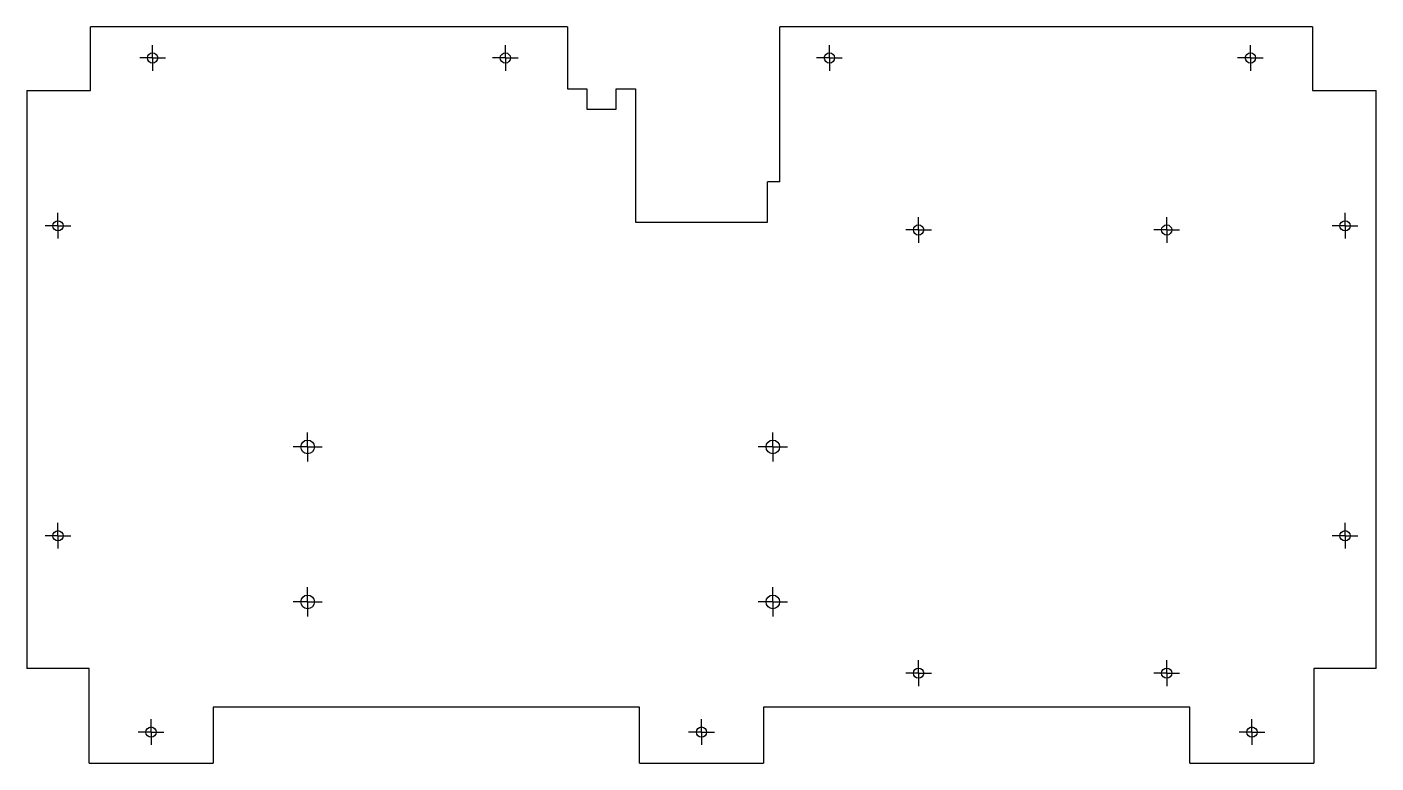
# Model space of a CAD drawing. Header units: millimetres. Extents: x 134 to 569, y 216 to 453.
import ezdxf

# ---------------------------------------------------------------- set-up
doc = ezdxf.new("R2010")
doc.units = ezdxf.units.MM
doc.layers.add('10', color=7, linetype='Continuous')

# ---------------------------------------------------------------- blocks, each defined once
blk = doc.blocks.new('SW_CENTERMARKSYMBOL_0')
at = {"layer": '10', "color": 0}
for p, q in [((-2.5, 0), (-4.15, 0)), ((0, 0), (-2.5, 0)), ((0, 2.5), (0, 4.15)), ((0, 0), (0, 2.5)), ((0, 0), (0, -2.5)), ((0, 0), (2.5, 0)), ((2.5, 0), (4.15, 0)), ((0, -2.5), (0, -4.15))]:
    blk.add_line(p, q, dxfattribs=at)
blk = doc.blocks.new('SW_CENTERMARKSYMBOL_1')
at = {"layer": '10', "color": 0}
for p, q in [((-2.5, 0), (-4.15, 0)), ((0, 0), (-2.5, 0)), ((0, 2.5), (0, 4.15)), ((0, 0), (0, 2.5)), ((0, 0), (0, -2.5)), ((0, 0), (2.5, 0)), ((2.5, 0), (4.15, 0)), ((0, -2.5), (0, -4.15))]:
    blk.add_line(p, q, dxfattribs=at)
blk = doc.blocks.new('SW_CENTERMARKSYMBOL_2')
at = {"layer": '10', "color": 0}
for p, q in [((-2.5, 0), (-4.15, 0)), ((0, 0), (-2.5, 0)), ((0, 2.5), (0, 4.15)), ((0, 0), (0, 2.5)), ((0, 0), (0, -2.5)), ((0, 0), (2.5, 0)), ((2.5, 0), (4.15, 0)), ((0, -2.5), (0, -4.15))]:
    blk.add_line(p, q, dxfattribs=at)
blk = doc.blocks.new('SW_CENTERMARKSYMBOL_3')
at = {"layer": '10', "color": 0}
for p, q in [((-2.5, 0), (-4.15, 0)), ((0, 0), (-2.5, 0)), ((0, 2.5), (0, 4.15)), ((0, 0), (0, 2.5)), ((0, 0), (0, -2.5)), ((0, 0), (2.5, 0)), ((2.5, 0), (4.15, 0)), ((0, -2.5), (0, -4.15))]:
    blk.add_line(p, q, dxfattribs=at)
blk = doc.blocks.new('SW_CENTERMARKSYMBOL_4')
at = {"layer": '10', "color": 0}
for p, q in [((-2.5, 0), (-4.15, 0)), ((0, 0), (-2.5, 0)), ((0, 2.5), (0, 4.15)), ((0, 0), (0, 2.5)), ((0, 0), (0, -2.5)), ((0, 0), (2.5, 0)), ((2.5, 0), (4.15, 0)), ((0, -2.5), (0, -4.15))]:
    blk.add_line(p, q, dxfattribs=at)
blk = doc.blocks.new('SW_CENTERMARKSYMBOL_5')
at = {"layer": '10', "color": 0}
for p, q in [((-2.5, 0), (-4.15, 0)), ((0, 0), (-2.5, 0)), ((0, 2.5), (0, 4.15)), ((0, 0), (0, 2.5)), ((0, 0), (0, -2.5)), ((0, 0), (2.5, 0)), ((2.5, 0), (4.15, 0)), ((0, -2.5), (0, -4.15))]:
    blk.add_line(p, q, dxfattribs=at)
blk = doc.blocks.new('SW_CENTERMARKSYMBOL_6')
at = {"layer": '10', "color": 0}
for p, q in [((-2.5, 0), (-4.15, 0)), ((0, 0), (-2.5, 0)), ((0, 2.5), (0, 4.15)), ((0, 0), (0, 2.5)), ((0, 0), (0, -2.5)), ((0, 0), (2.5, 0)), ((2.5, 0), (4.15, 0)), ((0, -2.5), (0, -4.15))]:
    blk.add_line(p, q, dxfattribs=at)
blk = doc.blocks.new('SW_CENTERMARKSYMBOL_7')
at = {"layer": '10', "color": 0}
for p, q in [((-2.5, 0), (-4.15, 0)), ((0, 0), (-2.5, 0)), ((0, 2.5), (0, 4.15)), ((0, 0), (0, 2.5)), ((0, 0), (0, -2.5)), ((0, 0), (2.5, 0)), ((2.5, 0), (4.15, 0)), ((0, -2.5), (0, -4.15))]:
    blk.add_line(p, q, dxfattribs=at)
blk = doc.blocks.new('SW_CENTERMARKSYMBOL_8')
at = {"layer": '10', "color": 0}
for p, q in [((-2.5, 0), (-4.15, 0)), ((0, 0), (-2.5, 0)), ((0, 2.5), (0, 4.15)), ((0, 0), (0, 2.5)), ((0, 0), (0, -2.5)), ((0, 0), (2.5, 0)), ((2.5, 0), (4.15, 0)), ((0, -2.5), (0, -4.15))]:
    blk.add_line(p, q, dxfattribs=at)
blk = doc.blocks.new('SW_CENTERMARKSYMBOL_9')
at = {"layer": '10', "color": 0}
for p, q in [((-2.5, 0), (-4.15, 0)), ((0, 0), (-2.5, 0)), ((0, 2.5), (0, 4.15)), ((0, 0), (0, 2.5)), ((0, 0), (0, -2.5)), ((0, 0), (2.5, 0)), ((2.5, 0), (4.15, 0)), ((0, -2.5), (0, -4.15))]:
    blk.add_line(p, q, dxfattribs=at)
blk = doc.blocks.new('SW_CENTERMARKSYMBOL_10')
at = {"layer": '10', "color": 0}
for p, q in [((-2.5, 0), (-4.15, 0)), ((0, 0), (-2.5, 0)), ((0, 2.5), (0, 4.15)), ((0, 0), (0, 2.5)), ((0, 0), (0, -2.5)), ((0, 0), (2.5, 0)), ((2.5, 0), (4.15, 0)), ((0, -2.5), (0, -4.15))]:
    blk.add_line(p, q, dxfattribs=at)
blk = doc.blocks.new('SW_CENTERMARKSYMBOL_11')
at = {"layer": '10', "color": 0}
for p, q in [((0, 2.5), (0, 4.7)), ((-2.5, 0), (-4.7, 0)), ((0, 0), (-2.5, 0)), ((0, 0), (0, 2.5)), ((0, 0), (0, -2.5)), ((0, 0), (2.5, 0)), ((2.5, 0), (4.7, 0)), ((0, -2.5), (0, -4.7))]:
    blk.add_line(p, q, dxfattribs=at)
blk = doc.blocks.new('SW_CENTERMARKSYMBOL_12')
at = {"layer": '10', "color": 0}
for p, q in [((-2.5, 0), (-4.15, 0)), ((0, 0), (-2.5, 0)), ((0, 2.5), (0, 4.15)), ((0, 0), (0, 2.5)), ((0, 0), (0, -2.5)), ((0, 0), (2.5, 0)), ((2.5, 0), (4.15, 0)), ((0, -2.5), (0, -4.15))]:
    blk.add_line(p, q, dxfattribs=at)
blk = doc.blocks.new('SW_CENTERMARKSYMBOL_13')
at = {"layer": '10', "color": 0}
for p, q in [((-2.5, 0), (-4.15, 0)), ((0, 0), (-2.5, 0)), ((0, 2.5), (0, 4.15)), ((0, 0), (0, 2.5)), ((0, 0), (0, -2.5)), ((0, 0), (2.5, 0)), ((2.5, 0), (4.15, 0)), ((0, -2.5), (0, -4.15))]:
    blk.add_line(p, q, dxfattribs=at)
blk = doc.blocks.new('SW_CENTERMARKSYMBOL_14')
at = {"layer": '10', "color": 0}
for p, q in [((-2.5, 0), (-4.15, 0)), ((0, 0), (-2.5, 0)), ((0, 2.5), (0, 4.15)), ((0, 0), (0, 2.5)), ((0, 0), (0, -2.5)), ((0, 0), (2.5, 0)), ((2.5, 0), (4.15, 0)), ((0, -2.5), (0, -4.15))]:
    blk.add_line(p, q, dxfattribs=at)
blk = doc.blocks.new('SW_CENTERMARKSYMBOL_15')
at = {"layer": '10', "color": 0}
for p, q in [((-2.5, 0), (-4.15, 0)), ((0, 0), (-2.5, 0)), ((0, 2.5), (0, 4.15)), ((0, 0), (0, 2.5)), ((0, 0), (0, -2.5)), ((0, 0), (2.5, 0)), ((2.5, 0), (4.15, 0)), ((0, -2.5), (0, -4.15))]:
    blk.add_line(p, q, dxfattribs=at)
blk = doc.blocks.new('SW_CENTERMARKSYMBOL_16')
at = {"layer": '10', "color": 0}
for p, q in [((0, 2.5), (0, 4.7)), ((-2.5, 0), (-4.7, 0)), ((0, 0), (-2.5, 0)), ((0, 0), (0, 2.5)), ((0, 0), (0, -2.5)), ((0, 0), (2.5, 0)), ((2.5, 0), (4.7, 0)), ((0, -2.5), (0, -4.7))]:
    blk.add_line(p, q, dxfattribs=at)
blk = doc.blocks.new('SW_CENTERMARKSYMBOL_17')
at = {"layer": '10', "color": 0}
for p, q in [((0, 2.5), (0, 4.7)), ((-2.5, 0), (-4.7, 0)), ((0, 0), (-2.5, 0)), ((0, 0), (0, 2.5)), ((0, 0), (0, -2.5)), ((0, 0), (2.5, 0)), ((2.5, 0), (4.7, 0)), ((0, -2.5), (0, -4.7))]:
    blk.add_line(p, q, dxfattribs=at)
blk = doc.blocks.new('SW_CENTERMARKSYMBOL_18')
at = {"layer": '10', "color": 0}
for p, q in [((0, 2.5), (0, 4.7)), ((-2.5, 0), (-4.7, 0)), ((0, 0), (-2.5, 0)), ((0, 0), (0, 2.5)), ((0, 0), (0, -2.5)), ((0, 0), (2.5, 0)), ((2.5, 0), (4.7, 0)), ((0, -2.5), (0, -4.7))]:
    blk.add_line(p, q, dxfattribs=at)

msp = doc.modelspace()

# ---------------------------------------------------------------- linework, layer by layer
at = {"color": 7, "linetype": 'Continuous', "lineweight": 25}
for p, q in [((154.17, 432.71), (154.17, 453.21)), ((307.92, 453.21), (154.17, 453.21)), ((307.92, 453.21), (307.92, 433.21)), ((548.17, 453.21), (376.42, 453.21)), ((376.42, 403.21), (376.42, 453.21)), ((548.17, 453.21), (548.17, 432.71)), ((133.67, 432.71), (154.17, 432.71)), ((133.67, 432.71), (133.67, 246.21)), ((307.92, 433.21), (314.17, 433.21)), ((314.17, 433.21), (314.17, 426.71)), ((323.67, 426.71), (323.67, 433.21)), ((323.67, 433.21), (329.92, 433.21)), ((329.92, 433.21), (329.92, 390.21)), ((548.17, 432.71), (568.67, 432.71)), ((568.67, 246.21), (568.67, 432.71)), ((314.17, 426.71), (323.67, 426.71)), ((372.42, 390.21), (372.42, 403.21)), ((376.42, 403.21), (372.42, 403.21)), ((329.92, 390.21), (372.42, 390.21)), ((153.67, 246.21), (133.67, 246.21)), ((153.67, 215.71), (153.67, 246.21)), ((568.67, 246.21), (548.67, 246.21)), ((548.67, 246.21), (548.67, 215.71)), ((331.17, 233.71), (193.67, 233.71)), ((193.67, 233.71), (193.67, 215.71)), ((331.17, 215.71), (331.17, 233.71)), ((508.67, 233.71), (371.17, 233.71)), ((371.17, 233.71), (371.17, 215.71)), ((508.67, 215.71), (508.67, 233.71)), ((153.67, 215.71), (193.67, 215.71)), ((331.17, 215.71), (371.17, 215.71)), ((508.67, 215.71), (548.67, 215.71))]:
    msp.add_line(p, q, dxfattribs=at)
for centre, radius in [((174.17, 443.21), 1.65), ((287.92, 443.21), 1.65), ((392.42, 443.21), 1.65), ((528.17, 443.21), 1.65), ((143.67, 389.06), 1.65), ((421.17, 387.71), 1.65), ((501.17, 387.71), 1.65), ((558.67, 389.06), 1.65), ((224.17, 317.71), 2.2), ((374.17, 317.71), 2.2), ((143.67, 289.06), 1.65), ((558.67, 289.06), 1.65), ((224.17, 267.71), 2.2), ((374.17, 267.71), 2.2), ((421.17, 244.71), 1.65), ((501.17, 244.71), 1.65), ((173.67, 225.71), 1.65), ((351.17, 225.71), 1.65), ((528.67, 225.71), 1.65)]:
    msp.add_circle(centre, radius, dxfattribs=at)

# ---------------------------------------------------------------- block references
at = {"layer": '10'}
for name, p in [('SW_CENTERMARKSYMBOL_6', (174.17, 443.21)), ('SW_CENTERMARKSYMBOL_1', (287.92, 443.21)), ('SW_CENTERMARKSYMBOL_4', (392.42, 443.21)), ('SW_CENTERMARKSYMBOL_5', (528.17, 443.21)), ('SW_CENTERMARKSYMBOL_7', (143.67, 389.06)), ('SW_CENTERMARKSYMBOL_14', (421.17, 387.71)), ('SW_CENTERMARKSYMBOL_15', (501.17, 387.71)), ('SW_CENTERMARKSYMBOL_9', (558.67, 389.06)), ('SW_CENTERMARKSYMBOL_11', (224.17, 317.71)), ('SW_CENTERMARKSYMBOL_16', (374.17, 317.71)), ('SW_CENTERMARKSYMBOL_10', (143.67, 289.06)), ('SW_CENTERMARKSYMBOL_8', (558.67, 289.06)), ('SW_CENTERMARKSYMBOL_18', (224.17, 267.71)), ('SW_CENTERMARKSYMBOL_17', (374.17, 267.71)), ('SW_CENTERMARKSYMBOL_13', (421.17, 244.71)), ('SW_CENTERMARKSYMBOL_12', (501.17, 244.71)), ('SW_CENTERMARKSYMBOL_2', (173.67, 225.71)), ('SW_CENTERMARKSYMBOL_3', (351.17, 225.71)), ('SW_CENTERMARKSYMBOL_0', (528.67, 225.71))]:
    msp.add_blockref(name, p, dxfattribs=at)

doc.saveas('drawing.dxf')
